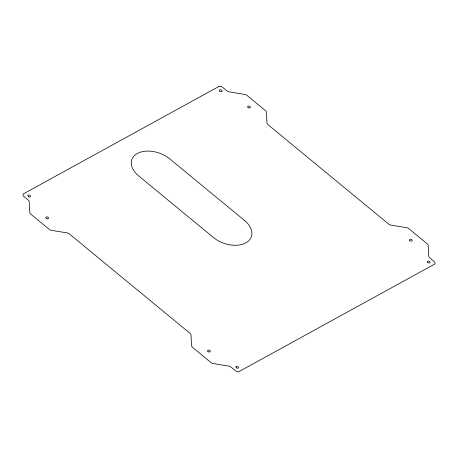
<?xml version="1.0" encoding="UTF-8"?>
<svg xmlns="http://www.w3.org/2000/svg" width="458" height="458" viewBox="0 0 458 458"><rect width="100%" height="100%" fill="white"/><g stroke="black" fill="none" stroke-linecap="round" stroke-linejoin="round"><path stroke-width="0.69" d="M218.649 86.608L23.627 193.74A2.84 1.821 19 0 0 23.787 196.43L28.31 200.152A2.84 1.821 19 0 1 29.192 201.629L29.844 212.649A2.84 1.821 19 0 0 30.726 214.126L49.275 229.401A2.84 1.821 19 0 0 51.256 230.277L67.177 232.91A2.84 1.821 19 0 1 69.152 233.786L190.099 333.39A2.84 1.821 19 0 1 190.986 334.867L191.639 345.887A2.84 1.821 19 0 0 192.52 347.364L211.069 362.639A2.84 1.821 19 0 0 213.044 363.52L228.966 366.148A2.84 1.821 19 0 1 230.941 367.024L235.464 370.751A2.84 1.821 19 0 0 239.351 371.392L434.373 264.26A2.84 1.821 19 0 0 434.213 261.57L429.69 257.848A2.84 1.821 19 0 1 428.808 256.371L428.156 245.351A2.84 1.821 19 0 0 427.274 243.874L408.725 228.599A2.84 1.821 19 0 0 406.744 227.723L390.823 225.09A2.84 1.821 19 0 1 388.848 224.214L267.901 124.61A2.84 1.821 19 0 1 267.014 123.133L266.361 112.113A2.84 1.821 19 0 0 265.48 110.636L246.931 95.361A2.84 1.821 19 0 0 244.956 94.48L229.034 91.852A2.84 1.821 19 0 1 227.059 90.976L222.536 87.249A2.84 1.821 19 0 0 218.649 86.608M244.526 220.47L169.7 158.846A23.667 15.183 19 0 0 137.32 153.499A23.667 15.183 19 0 0 138.642 175.906L213.474 237.53A23.667 15.183 19 0 0 245.854 242.877A23.667 15.183 19 0 0 244.526 220.47M427.824 262.497A1.42 0.91 19 0 0 430.114 262.491A1.42 0.91 19 0 0 428.402 261.026A1.42 0.91 19 0 0 427.824 262.497M236.225 367.745A1.42 0.91 19 0 0 238.515 367.74A1.42 0.91 19 0 0 236.803 366.28A1.42 0.91 19 0 0 236.225 367.745M28.264 196.488A1.42 0.91 19 0 0 30.554 196.482A1.42 0.91 19 0 0 28.843 195.016A1.42 0.91 19 0 0 28.264 196.488M219.863 91.239A1.42 0.91 19 0 0 222.153 91.228A1.42 0.91 19 0 0 220.441 89.768A1.42 0.91 19 0 0 219.863 91.239M46.224 218.311A1.42 0.91 19 0 0 48.514 218.306A1.42 0.91 19 0 0 46.796 216.846A1.42 0.91 19 0 0 46.224 218.311M208.012 351.555A1.42 0.91 19 0 0 210.302 351.549A1.42 0.91 19 0 0 208.59 350.084A1.42 0.91 19 0 0 208.012 351.555M409.87 240.668A1.42 0.91 19 0 0 412.16 240.662A1.42 0.91 19 0 0 410.442 239.202A1.42 0.91 19 0 0 409.87 240.668M248.076 107.43A1.42 0.91 19 0 0 250.366 107.424A1.42 0.91 19 0 0 248.654 105.958A1.42 0.91 19 0 0 248.076 107.43"/></g></svg>
